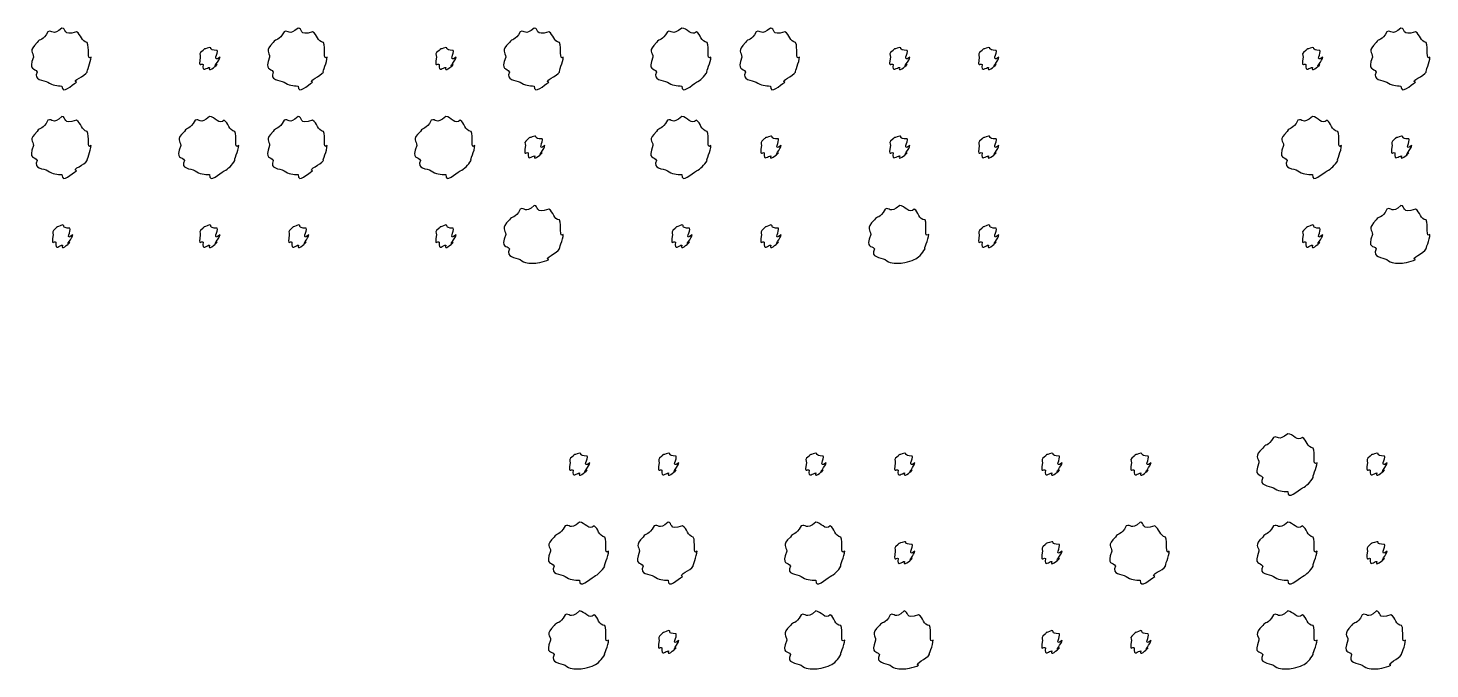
# Model space of a CAD drawing. Header units: millimetres. Extents: x -178 to -32, y 41 to 266.
# Drawn here: x -142 to -125.48, y 131.99 to 139.54 of the extents above; entities that cross this region are included whole.
import ezdxf

# ---------------------------------------------------------------- set-up
doc = ezdxf.new("R2010")
doc.units = ezdxf.units.MM
doc.layers.get('0').update_dxf_attribs({"linetype": 'CONTINUOUS'})

msp = doc.modelspace()

# ---------------------------------------------------------------- linework, layer by layer
at = {"color": 0}
for p, q in [((-141.604, 139.54), (-141.604, 139.54)), ((-138.822, 139.54), (-138.822, 139.54)), ((-136.04, 139.54), (-136.04, 139.54)), ((-134.299, 139.54), (-134.299, 139.54)), ((-133.257, 139.54), (-133.257, 139.54)), ((-125.827, 139.54), (-125.827, 139.54)), ((-139.864, 139.309), (-139.864, 139.309)), ((-137.081, 139.309), (-137.081, 139.309)), ((-131.733, 139.309), (-131.733, 139.309)), ((-130.686, 139.309), (-130.686, 139.309)), ((-126.869, 139.309), (-126.869, 139.309)), ((-141.604, 138.498), (-141.604, 138.498)), ((-139.864, 138.498), (-139.864, 138.498)), ((-138.822, 138.498), (-138.822, 138.498)), ((-137.081, 138.498), (-137.081, 138.498)), ((-134.299, 138.498), (-134.299, 138.498)), ((-126.869, 138.498), (-126.869, 138.498)), ((-136.034, 138.267), (-136.034, 138.267)), ((-133.252, 138.267), (-133.252, 138.267)), ((-131.733, 138.267), (-131.733, 138.267)), ((-130.686, 138.267), (-130.686, 138.267)), ((-125.821, 138.267), (-125.821, 138.267)), ((-136.04, 137.451), (-136.04, 137.451)), ((-131.733, 137.451), (-131.733, 137.451)), ((-125.827, 137.451), (-125.827, 137.451)), ((-141.599, 137.22), (-141.599, 137.22)), ((-139.864, 137.22), (-139.864, 137.22)), ((-138.816, 137.22), (-138.816, 137.22)), ((-137.081, 137.22), (-137.081, 137.22)), ((-134.299, 137.22), (-134.299, 137.22)), ((-133.252, 137.22), (-133.252, 137.22)), ((-130.686, 137.22), (-130.686, 137.22)), ((-126.869, 137.22), (-126.869, 137.22)), ((-127.158, 134.761), (-127.158, 134.761)), ((-135.505, 134.53), (-135.505, 134.53)), ((-134.457, 134.53), (-134.457, 134.53)), ((-132.722, 134.53), (-132.722, 134.53)), ((-131.675, 134.53), (-131.675, 134.53)), ((-129.94, 134.53), (-129.94, 134.53)), ((-128.893, 134.53), (-128.893, 134.53)), ((-126.111, 134.53), (-126.111, 134.53)), ((-135.505, 133.719), (-135.505, 133.719)), ((-134.463, 133.719), (-134.463, 133.719)), ((-132.722, 133.719), (-132.722, 133.719)), ((-128.899, 133.719), (-128.899, 133.719)), ((-127.158, 133.719), (-127.158, 133.719)), ((-131.675, 133.488), (-131.675, 133.488)), ((-129.94, 133.488), (-129.94, 133.488)), ((-126.111, 133.488), (-126.111, 133.488)), ((-135.505, 132.672), (-135.505, 132.672)), ((-132.722, 132.672), (-132.722, 132.672)), ((-131.681, 132.672), (-131.681, 132.672)), ((-127.158, 132.672), (-127.158, 132.672)), ((-126.116, 132.672), (-126.116, 132.672)), ((-134.457, 132.441), (-134.457, 132.441)), ((-129.94, 132.441), (-129.94, 132.441)), ((-128.893, 132.441), (-128.893, 132.441))]:
    msp.add_line(p, q, dxfattribs=at)
for points in [[(-141.769, 139.496), (-141.827, 139.38), (-141.866, 139.424), (-141.896, 139.369)], [(-141.604, 139.54), (-141.717, 139.438), (-141.714, 139.525), (-141.769, 139.496)], [(-141.433, 139.496), (-141.604, 139.438), (-141.545, 139.54), (-141.604, 139.54)], [(-141.306, 139.369), (-141.375, 139.38), (-141.378, 139.466), (-141.433, 139.496)], [(-138.987, 139.496), (-139.045, 139.38), (-139.084, 139.424), (-139.114, 139.369)], [(-138.822, 139.54), (-138.935, 139.438), (-138.932, 139.525), (-138.987, 139.496)], [(-138.651, 139.496), (-138.822, 139.438), (-138.763, 139.54), (-138.822, 139.54)], [(-138.524, 139.369), (-138.593, 139.38), (-138.596, 139.466), (-138.651, 139.496)], [(-136.205, 139.496), (-136.263, 139.38), (-136.301, 139.424), (-136.332, 139.369)], [(-136.04, 139.54), (-136.152, 139.438), (-136.15, 139.525), (-136.205, 139.496)], [(-135.868, 139.496), (-136.04, 139.438), (-135.98, 139.54), (-136.04, 139.54)], [(-135.742, 139.369), (-135.811, 139.38), (-135.813, 139.466), (-135.868, 139.496)], [(-134.47, 139.496), (-134.532, 139.38), (-134.566, 139.424), (-134.597, 139.369)], [(-134.299, 139.54), (-134.422, 139.438), (-134.415, 139.525), (-134.47, 139.496)], [(-134.128, 139.496), (-134.186, 139.438), (-134.24, 139.54), (-134.299, 139.54)], [(-134.001, 139.369), (-134.08, 139.38), (-134.076, 139.466), (-134.128, 139.496)], [(-133.423, 139.496), (-133.481, 139.38), (-133.519, 139.424), (-133.549, 139.369)], [(-133.257, 139.54), (-133.37, 139.438), (-133.368, 139.525), (-133.423, 139.496)], [(-133.086, 139.496), (-133.257, 139.438), (-133.198, 139.54), (-133.257, 139.54)], [(-132.959, 139.369), (-133.029, 139.38), (-133.031, 139.466), (-133.086, 139.496)], [(-125.992, 139.496), (-126.05, 139.38), (-126.089, 139.424), (-126.119, 139.369)], [(-125.827, 139.54), (-125.94, 139.438), (-125.937, 139.525), (-125.992, 139.496)], [(-125.656, 139.496), (-125.827, 139.438), (-125.768, 139.54), (-125.827, 139.54)], [(-125.529, 139.369), (-125.598, 139.38), (-125.601, 139.466), (-125.656, 139.496)], [(-141.896, 139.369), (-142.004, 139.27), (-141.94, 139.256), (-141.94, 139.198)], [(-141.262, 139.198), (-141.317, 139.151), (-141.276, 139.314), (-141.306, 139.369)], [(-139.941, 139.276), (-140.001, 139.24), (-139.974, 139.227), (-139.974, 139.198)], [(-139.864, 139.309), (-139.957, 139.284), (-139.919, 139.297), (-139.941, 139.276)], [(-139.775, 139.276), (-139.891, 139.284), (-139.826, 139.309), (-139.864, 139.309)], [(-139.742, 139.198), (-139.847, 139.123), (-139.753, 139.253), (-139.775, 139.276)], [(-139.114, 139.369), (-139.221, 139.27), (-139.158, 139.256), (-139.158, 139.198)], [(-138.48, 139.198), (-138.535, 139.151), (-138.494, 139.314), (-138.524, 139.369)], [(-137.159, 139.276), (-137.219, 139.24), (-137.191, 139.227), (-137.191, 139.198)], [(-137.081, 139.309), (-137.175, 139.284), (-137.136, 139.297), (-137.159, 139.276)], [(-136.993, 139.276), (-137.109, 139.284), (-137.044, 139.309), (-137.081, 139.309)], [(-136.96, 139.198), (-137.065, 139.123), (-136.971, 139.253), (-136.993, 139.276)], [(-136.332, 139.369), (-136.439, 139.27), (-136.376, 139.256), (-136.376, 139.198)], [(-135.698, 139.198), (-135.753, 139.151), (-135.711, 139.314), (-135.742, 139.369)], [(-134.597, 139.369), (-134.708, 139.27), (-134.641, 139.256), (-134.641, 139.198)], [(-133.957, 139.198), (-134.018, 139.151), (-133.971, 139.314), (-134.001, 139.369)], [(-133.549, 139.369), (-133.657, 139.27), (-133.593, 139.256), (-133.593, 139.198)], [(-132.915, 139.198), (-132.971, 139.151), (-132.929, 139.314), (-132.959, 139.369)], [(-131.81, 139.276), (-131.871, 139.24), (-131.843, 139.227), (-131.843, 139.198)], [(-131.733, 139.309), (-131.827, 139.284), (-131.788, 139.297), (-131.81, 139.276)], [(-131.645, 139.276), (-131.761, 139.284), (-131.696, 139.309), (-131.733, 139.309)], [(-131.612, 139.198), (-131.717, 139.123), (-131.623, 139.253), (-131.645, 139.276)], [(-130.763, 139.276), (-130.82, 139.24), (-130.796, 139.227), (-130.796, 139.198)], [(-130.686, 139.309), (-130.775, 139.284), (-130.741, 139.297), (-130.763, 139.276)], [(-130.598, 139.276), (-130.709, 139.284), (-130.649, 139.309), (-130.686, 139.309)], [(-130.564, 139.198), (-130.665, 139.123), (-130.575, 139.253), (-130.598, 139.276)], [(-126.946, 139.276), (-127.006, 139.24), (-126.979, 139.227), (-126.979, 139.198)], [(-126.869, 139.309), (-126.962, 139.284), (-126.924, 139.297), (-126.946, 139.276)], [(-126.781, 139.276), (-126.896, 139.284), (-126.831, 139.309), (-126.869, 139.309)], [(-126.747, 139.198), (-126.852, 139.123), (-126.758, 139.253), (-126.781, 139.276)], [(-126.119, 139.369), (-126.226, 139.27), (-126.163, 139.256), (-126.163, 139.198)], [(-125.485, 139.198), (-125.54, 139.151), (-125.499, 139.314), (-125.529, 139.369)], [(-141.94, 139.198), (-142.004, 139.03), (-141.925, 139.077), (-141.896, 139.022)], [(-141.306, 139.022), (-141.317, 139.03), (-141.262, 139.135), (-141.262, 139.198)], [(-139.974, 139.198), (-140.001, 139.057), (-139.963, 139.132), (-139.941, 139.11)], [(-139.941, 139.11), (-139.957, 139.012), (-139.893, 139.077), (-139.864, 139.077)], [(-139.864, 139.077), (-139.891, 139.012), (-139.797, 139.088), (-139.775, 139.11)], [(-139.775, 139.11), (-139.847, 139.057), (-139.742, 139.161), (-139.742, 139.198)], [(-139.158, 139.198), (-139.221, 139.03), (-139.143, 139.077), (-139.114, 139.022)], [(-138.524, 139.022), (-138.535, 139.03), (-138.48, 139.135), (-138.48, 139.198)], [(-137.191, 139.198), (-137.219, 139.057), (-137.18, 139.132), (-137.159, 139.11)], [(-137.159, 139.11), (-137.175, 139.012), (-137.11, 139.077), (-137.081, 139.077)], [(-137.081, 139.077), (-137.109, 139.012), (-137.015, 139.088), (-136.993, 139.11)], [(-136.993, 139.11), (-137.065, 139.057), (-136.96, 139.161), (-136.96, 139.198)], [(-136.376, 139.198), (-136.439, 139.03), (-136.361, 139.077), (-136.332, 139.022)], [(-135.742, 139.022), (-135.753, 139.03), (-135.698, 139.135), (-135.698, 139.198)], [(-134.641, 139.198), (-134.708, 139.03), (-134.626, 139.077), (-134.597, 139.022)], [(-134.001, 139.022), (-134.018, 139.03), (-133.957, 139.135), (-133.957, 139.198)], [(-133.593, 139.198), (-133.657, 139.03), (-133.578, 139.077), (-133.549, 139.022)], [(-132.959, 139.022), (-132.971, 139.03), (-132.915, 139.135), (-132.915, 139.198)], [(-131.843, 139.198), (-131.871, 139.057), (-131.832, 139.132), (-131.81, 139.11)], [(-131.81, 139.11), (-131.827, 139.012), (-131.762, 139.077), (-131.733, 139.077)], [(-131.733, 139.077), (-131.761, 139.012), (-131.667, 139.088), (-131.645, 139.11)], [(-131.645, 139.11), (-131.717, 139.057), (-131.612, 139.161), (-131.612, 139.198)], [(-130.796, 139.198), (-130.82, 139.057), (-130.785, 139.132), (-130.763, 139.11)], [(-130.763, 139.11), (-130.775, 139.012), (-130.715, 139.077), (-130.686, 139.077)], [(-130.686, 139.077), (-130.709, 139.012), (-130.62, 139.088), (-130.598, 139.11)], [(-130.598, 139.11), (-130.665, 139.057), (-130.564, 139.161), (-130.564, 139.198)], [(-126.979, 139.198), (-127.006, 139.057), (-126.968, 139.132), (-126.946, 139.11)], [(-126.946, 139.11), (-126.962, 139.012), (-126.898, 139.077), (-126.869, 139.077)], [(-126.869, 139.077), (-126.896, 139.012), (-126.802, 139.088), (-126.781, 139.11)], [(-126.781, 139.11), (-126.852, 139.057), (-126.747, 139.161), (-126.747, 139.198)], [(-126.163, 139.198), (-126.226, 139.03), (-126.148, 139.077), (-126.119, 139.022)], [(-125.529, 139.022), (-125.54, 139.03), (-125.485, 139.135), (-125.485, 139.198)], [(-141.896, 139.022), (-141.946, 138.924), (-141.824, 138.93), (-141.769, 138.901)], [(-141.433, 138.901), (-141.494, 138.924), (-141.335, 138.97), (-141.306, 139.022)], [(-139.114, 139.022), (-139.163, 138.924), (-139.042, 138.93), (-138.987, 138.901)], [(-138.651, 138.901), (-138.712, 138.924), (-138.553, 138.97), (-138.524, 139.022)], [(-136.332, 139.022), (-136.381, 138.924), (-136.26, 138.93), (-136.205, 138.901)], [(-135.868, 138.901), (-135.929, 138.924), (-135.771, 138.97), (-135.742, 139.022)], [(-134.597, 139.022), (-134.649, 138.924), (-134.525, 138.93), (-134.47, 138.901)], [(-134.128, 138.901), (-134.08, 138.924), (-134.034, 138.97), (-134.001, 139.022)], [(-133.549, 139.022), (-133.599, 138.924), (-133.478, 138.93), (-133.423, 138.901)], [(-133.086, 138.901), (-133.147, 138.924), (-132.988, 138.97), (-132.959, 139.022)], [(-126.119, 139.022), (-126.169, 138.924), (-126.047, 138.93), (-125.992, 138.901)], [(-125.656, 138.901), (-125.717, 138.924), (-125.558, 138.97), (-125.529, 139.022)], [(-141.769, 138.901), (-141.717, 138.865), (-141.659, 138.857), (-141.604, 138.857)], [(-141.604, 138.857), (-141.604, 138.748), (-141.488, 138.87), (-141.433, 138.901)], [(-138.987, 138.901), (-138.935, 138.865), (-138.877, 138.857), (-138.822, 138.857)], [(-138.822, 138.857), (-138.822, 138.748), (-138.706, 138.87), (-138.651, 138.901)], [(-136.205, 138.901), (-136.152, 138.865), (-136.095, 138.857), (-136.04, 138.857)], [(-136.04, 138.857), (-136.04, 138.748), (-135.924, 138.87), (-135.868, 138.901)], [(-134.47, 138.901), (-134.422, 138.865), (-134.357, 138.857), (-134.299, 138.857)], [(-134.299, 138.857), (-134.305, 138.748), (-134.183, 138.87), (-134.128, 138.901)], [(-133.423, 138.901), (-133.37, 138.865), (-133.312, 138.857), (-133.257, 138.857)], [(-133.257, 138.857), (-133.257, 138.748), (-133.142, 138.87), (-133.086, 138.901)], [(-125.992, 138.901), (-125.94, 138.865), (-125.882, 138.857), (-125.827, 138.857)], [(-125.827, 138.857), (-125.827, 138.748), (-125.711, 138.87), (-125.656, 138.901)], [(-141.769, 138.454), (-141.827, 138.333), (-141.866, 138.38), (-141.896, 138.322)], [(-141.604, 138.498), (-141.717, 138.391), (-141.714, 138.483), (-141.769, 138.454)], [(-141.433, 138.454), (-141.604, 138.391), (-141.545, 138.498), (-141.604, 138.498)], [(-141.306, 138.322), (-141.375, 138.333), (-141.378, 138.424), (-141.433, 138.454)], [(-140.034, 138.454), (-140.097, 138.333), (-140.131, 138.38), (-140.161, 138.322)], [(-139.864, 138.498), (-139.986, 138.391), (-139.979, 138.483), (-140.034, 138.454)], [(-139.693, 138.454), (-139.75, 138.391), (-139.804, 138.498), (-139.864, 138.498)], [(-139.566, 138.322), (-139.645, 138.333), (-139.64, 138.424), (-139.693, 138.454)], [(-138.987, 138.454), (-139.045, 138.333), (-139.084, 138.38), (-139.114, 138.322)], [(-138.822, 138.498), (-138.935, 138.391), (-138.932, 138.483), (-138.987, 138.454)], [(-138.651, 138.454), (-138.822, 138.391), (-138.763, 138.498), (-138.822, 138.498)], [(-138.524, 138.322), (-138.593, 138.333), (-138.596, 138.424), (-138.651, 138.454)], [(-137.252, 138.454), (-137.314, 138.333), (-137.349, 138.38), (-137.379, 138.322)], [(-137.081, 138.498), (-137.204, 138.391), (-137.197, 138.483), (-137.252, 138.454)], [(-136.911, 138.454), (-136.968, 138.391), (-137.022, 138.498), (-137.081, 138.498)], [(-136.784, 138.322), (-136.862, 138.333), (-136.858, 138.424), (-136.911, 138.454)], [(-134.47, 138.454), (-134.532, 138.333), (-134.566, 138.38), (-134.597, 138.322)], [(-134.299, 138.498), (-134.422, 138.391), (-134.415, 138.483), (-134.47, 138.454)], [(-134.128, 138.454), (-134.186, 138.391), (-134.24, 138.498), (-134.299, 138.498)], [(-134.001, 138.322), (-134.08, 138.333), (-134.076, 138.424), (-134.128, 138.454)], [(-127.04, 138.454), (-127.102, 138.333), (-127.136, 138.38), (-127.166, 138.322)], [(-126.869, 138.498), (-126.991, 138.391), (-126.984, 138.483), (-127.04, 138.454)], [(-126.698, 138.454), (-126.756, 138.391), (-126.809, 138.498), (-126.869, 138.498)], [(-126.571, 138.322), (-126.65, 138.333), (-126.645, 138.424), (-126.698, 138.454)], [(-141.896, 138.322), (-142.004, 138.219), (-141.94, 138.212), (-141.94, 138.157)], [(-141.262, 138.157), (-141.317, 138.102), (-141.276, 138.267), (-141.306, 138.322)], [(-140.161, 138.322), (-140.273, 138.219), (-140.205, 138.212), (-140.205, 138.157)], [(-139.522, 138.157), (-139.583, 138.102), (-139.536, 138.267), (-139.566, 138.322)], [(-139.114, 138.322), (-139.221, 138.219), (-139.158, 138.212), (-139.158, 138.157)], [(-138.48, 138.157), (-138.535, 138.102), (-138.494, 138.267), (-138.524, 138.322)], [(-137.379, 138.322), (-137.491, 138.219), (-137.423, 138.212), (-137.423, 138.157)], [(-136.739, 138.157), (-136.8, 138.102), (-136.753, 138.267), (-136.784, 138.322)], [(-136.034, 138.267), (-136.124, 138.237), (-136.089, 138.256), (-136.111, 138.234)], [(-135.946, 138.234), (-136.058, 138.237), (-135.997, 138.267), (-136.034, 138.267)], [(-134.597, 138.322), (-134.708, 138.219), (-134.641, 138.212), (-134.641, 138.157)], [(-133.957, 138.157), (-134.018, 138.102), (-133.971, 138.267), (-134.001, 138.322)], [(-133.252, 138.267), (-133.341, 138.237), (-133.307, 138.256), (-133.329, 138.234)], [(-133.163, 138.234), (-133.275, 138.237), (-133.215, 138.267), (-133.252, 138.267)], [(-131.733, 138.267), (-131.827, 138.237), (-131.788, 138.256), (-131.81, 138.234)], [(-131.645, 138.234), (-131.761, 138.237), (-131.696, 138.267), (-131.733, 138.267)], [(-130.686, 138.267), (-130.775, 138.237), (-130.741, 138.256), (-130.763, 138.234)], [(-130.598, 138.234), (-130.709, 138.237), (-130.649, 138.267), (-130.686, 138.267)], [(-127.166, 138.322), (-127.278, 138.219), (-127.21, 138.212), (-127.21, 138.157)], [(-126.527, 138.157), (-126.588, 138.102), (-126.541, 138.267), (-126.571, 138.322)], [(-125.821, 138.267), (-125.911, 138.237), (-125.876, 138.256), (-125.899, 138.234)], [(-125.733, 138.234), (-125.845, 138.237), (-125.784, 138.267), (-125.821, 138.267)], [(-141.94, 138.157), (-142.004, 137.983), (-141.925, 138.035), (-141.896, 137.98)], [(-141.306, 137.98), (-141.317, 137.983), (-141.262, 138.093), (-141.262, 138.157)], [(-140.205, 138.157), (-140.273, 137.983), (-140.19, 138.035), (-140.161, 137.98)], [(-139.566, 137.98), (-139.583, 137.983), (-139.522, 138.093), (-139.522, 138.157)], [(-139.158, 138.157), (-139.221, 137.983), (-139.143, 138.035), (-139.114, 137.98)], [(-138.524, 137.98), (-138.535, 137.983), (-138.48, 138.093), (-138.48, 138.157)], [(-137.423, 138.157), (-137.491, 137.983), (-137.408, 138.035), (-137.379, 137.98)], [(-136.784, 137.98), (-136.8, 137.983), (-136.739, 138.093), (-136.739, 138.157)], [(-136.111, 138.234), (-136.168, 138.193), (-136.144, 138.186), (-136.144, 138.157)], [(-136.144, 138.157), (-136.168, 138.009), (-136.133, 138.091), (-136.111, 138.068)], [(-135.913, 138.157), (-136.013, 138.075), (-135.924, 138.212), (-135.946, 138.234)], [(-135.946, 138.068), (-136.013, 138.009), (-135.913, 138.12), (-135.913, 138.157)], [(-134.641, 138.157), (-134.708, 137.983), (-134.626, 138.035), (-134.597, 137.98)], [(-134.001, 137.98), (-134.018, 137.983), (-133.957, 138.093), (-133.957, 138.157)], [(-133.329, 138.234), (-133.385, 138.193), (-133.362, 138.186), (-133.362, 138.157)], [(-133.362, 138.157), (-133.385, 138.009), (-133.351, 138.091), (-133.329, 138.068)], [(-133.131, 138.157), (-133.231, 138.075), (-133.142, 138.212), (-133.163, 138.234)], [(-133.163, 138.068), (-133.231, 138.009), (-133.131, 138.12), (-133.131, 138.157)], [(-131.81, 138.234), (-131.871, 138.193), (-131.843, 138.186), (-131.843, 138.157)], [(-131.843, 138.157), (-131.871, 138.009), (-131.832, 138.091), (-131.81, 138.068)], [(-131.612, 138.157), (-131.717, 138.075), (-131.623, 138.212), (-131.645, 138.234)], [(-131.645, 138.068), (-131.717, 138.009), (-131.612, 138.12), (-131.612, 138.157)], [(-130.763, 138.234), (-130.82, 138.193), (-130.796, 138.186), (-130.796, 138.157)], [(-130.796, 138.157), (-130.82, 138.009), (-130.785, 138.091), (-130.763, 138.068)], [(-130.564, 138.157), (-130.665, 138.075), (-130.575, 138.212), (-130.598, 138.234)], [(-130.598, 138.068), (-130.665, 138.009), (-130.564, 138.12), (-130.564, 138.157)], [(-127.21, 138.157), (-127.278, 137.983), (-127.195, 138.035), (-127.166, 137.98)], [(-126.571, 137.98), (-126.588, 137.983), (-126.527, 138.093), (-126.527, 138.157)], [(-125.899, 138.234), (-125.955, 138.193), (-125.931, 138.186), (-125.931, 138.157)], [(-125.931, 138.157), (-125.955, 138.009), (-125.921, 138.091), (-125.899, 138.068)], [(-125.7, 138.157), (-125.801, 138.075), (-125.711, 138.212), (-125.733, 138.234)], [(-125.733, 138.068), (-125.801, 138.009), (-125.7, 138.12), (-125.7, 138.157)], [(-141.896, 137.98), (-141.946, 137.877), (-141.824, 137.888), (-141.769, 137.859)], [(-141.433, 137.859), (-141.494, 137.877), (-141.335, 137.928), (-141.306, 137.98)], [(-140.161, 137.98), (-140.214, 137.877), (-140.089, 137.888), (-140.034, 137.859)], [(-139.693, 137.859), (-139.645, 137.877), (-139.599, 137.928), (-139.566, 137.98)], [(-139.114, 137.98), (-139.163, 137.877), (-139.042, 137.888), (-138.987, 137.859)], [(-138.651, 137.859), (-138.712, 137.877), (-138.553, 137.928), (-138.524, 137.98)], [(-137.379, 137.98), (-137.431, 137.877), (-137.307, 137.888), (-137.252, 137.859)], [(-136.911, 137.859), (-136.862, 137.877), (-136.817, 137.928), (-136.784, 137.98)], [(-136.111, 138.068), (-136.124, 137.965), (-136.063, 138.035), (-136.034, 138.035)], [(-136.034, 138.035), (-136.058, 137.965), (-135.968, 138.047), (-135.946, 138.068)], [(-134.597, 137.98), (-134.649, 137.877), (-134.525, 137.888), (-134.47, 137.859)], [(-134.128, 137.859), (-134.08, 137.877), (-134.034, 137.928), (-134.001, 137.98)], [(-133.329, 138.068), (-133.341, 137.965), (-133.281, 138.035), (-133.252, 138.035)], [(-133.252, 138.035), (-133.275, 137.965), (-133.186, 138.047), (-133.163, 138.068)], [(-131.81, 138.068), (-131.827, 137.965), (-131.762, 138.035), (-131.733, 138.035)], [(-131.733, 138.035), (-131.761, 137.965), (-131.667, 138.047), (-131.645, 138.068)], [(-130.763, 138.068), (-130.775, 137.965), (-130.715, 138.035), (-130.686, 138.035)], [(-130.686, 138.035), (-130.709, 137.965), (-130.62, 138.047), (-130.598, 138.068)], [(-127.166, 137.98), (-127.219, 137.877), (-127.095, 137.888), (-127.04, 137.859)], [(-126.698, 137.859), (-126.65, 137.877), (-126.604, 137.928), (-126.571, 137.98)], [(-125.899, 138.068), (-125.911, 137.965), (-125.85, 138.035), (-125.821, 138.035)], [(-125.821, 138.035), (-125.845, 137.965), (-125.755, 138.047), (-125.733, 138.068)], [(-141.769, 137.859), (-141.717, 137.818), (-141.659, 137.815), (-141.604, 137.815)], [(-141.604, 137.815), (-141.604, 137.7), (-141.488, 137.829), (-141.433, 137.859)], [(-140.034, 137.859), (-139.986, 137.818), (-139.922, 137.815), (-139.864, 137.815)], [(-139.864, 137.815), (-139.869, 137.7), (-139.748, 137.829), (-139.693, 137.859)], [(-138.987, 137.859), (-138.935, 137.818), (-138.877, 137.815), (-138.822, 137.815)], [(-138.822, 137.815), (-138.822, 137.7), (-138.706, 137.829), (-138.651, 137.859)], [(-137.252, 137.859), (-137.204, 137.818), (-137.139, 137.815), (-137.081, 137.815)], [(-137.081, 137.815), (-137.087, 137.7), (-136.966, 137.829), (-136.911, 137.859)], [(-134.47, 137.859), (-134.422, 137.818), (-134.357, 137.815), (-134.299, 137.815)], [(-134.299, 137.815), (-134.305, 137.7), (-134.183, 137.829), (-134.128, 137.859)], [(-127.04, 137.859), (-126.991, 137.818), (-126.927, 137.815), (-126.869, 137.815)], [(-126.869, 137.815), (-126.874, 137.7), (-126.753, 137.829), (-126.698, 137.859)], [(-136.04, 137.451), (-136.152, 137.341), (-136.15, 137.436), (-136.205, 137.407)], [(-135.868, 137.407), (-136.04, 137.341), (-135.98, 137.451), (-136.04, 137.451)], [(-131.733, 137.451), (-131.856, 137.341), (-131.849, 137.436), (-131.904, 137.407)], [(-131.562, 137.407), (-131.62, 137.341), (-131.674, 137.451), (-131.733, 137.451)], [(-125.827, 137.451), (-125.94, 137.341), (-125.937, 137.436), (-125.992, 137.407)], [(-125.656, 137.407), (-125.827, 137.341), (-125.768, 137.451), (-125.827, 137.451)], [(-136.332, 137.28), (-136.439, 137.171), (-136.376, 137.167), (-136.376, 137.109)], [(-136.205, 137.407), (-136.263, 137.282), (-136.301, 137.335), (-136.332, 137.28)], [(-135.742, 137.28), (-135.811, 137.282), (-135.813, 137.377), (-135.868, 137.407)], [(-135.698, 137.109), (-135.753, 137.054), (-135.711, 137.225), (-135.742, 137.28)], [(-132.031, 137.28), (-132.142, 137.171), (-132.075, 137.167), (-132.075, 137.109)], [(-131.904, 137.407), (-131.966, 137.282), (-132.001, 137.335), (-132.031, 137.28)], [(-131.435, 137.28), (-131.514, 137.282), (-131.51, 137.377), (-131.562, 137.407)], [(-131.391, 137.109), (-131.452, 137.054), (-131.405, 137.225), (-131.435, 137.28)], [(-126.119, 137.28), (-126.226, 137.171), (-126.163, 137.167), (-126.163, 137.109)], [(-125.992, 137.407), (-126.05, 137.282), (-126.089, 137.335), (-126.119, 137.28)], [(-125.529, 137.28), (-125.598, 137.282), (-125.601, 137.377), (-125.656, 137.407)], [(-125.485, 137.109), (-125.54, 137.054), (-125.499, 137.225), (-125.529, 137.28)], [(-141.676, 137.181), (-141.732, 137.138), (-141.709, 137.133), (-141.709, 137.104)], [(-141.599, 137.22), (-141.688, 137.186), (-141.654, 137.206), (-141.676, 137.181)], [(-141.51, 137.181), (-141.622, 137.186), (-141.561, 137.22), (-141.599, 137.22)], [(-141.477, 137.104), (-141.578, 137.021), (-141.488, 137.159), (-141.51, 137.181)], [(-139.941, 137.181), (-140.001, 137.138), (-139.974, 137.133), (-139.974, 137.104)], [(-139.864, 137.22), (-139.957, 137.186), (-139.919, 137.206), (-139.941, 137.181)], [(-139.775, 137.181), (-139.891, 137.186), (-139.826, 137.22), (-139.864, 137.22)], [(-139.742, 137.104), (-139.847, 137.021), (-139.753, 137.159), (-139.775, 137.181)], [(-138.894, 137.181), (-138.95, 137.138), (-138.926, 137.133), (-138.926, 137.104)], [(-138.816, 137.22), (-138.906, 137.186), (-138.871, 137.206), (-138.894, 137.181)], [(-138.728, 137.181), (-138.84, 137.186), (-138.779, 137.22), (-138.816, 137.22)], [(-138.695, 137.104), (-138.795, 137.021), (-138.706, 137.159), (-138.728, 137.181)], [(-137.159, 137.181), (-137.219, 137.138), (-137.191, 137.133), (-137.191, 137.104)], [(-137.081, 137.22), (-137.175, 137.186), (-137.136, 137.206), (-137.159, 137.181)], [(-136.993, 137.181), (-137.109, 137.186), (-137.044, 137.22), (-137.081, 137.22)], [(-136.96, 137.104), (-137.065, 137.021), (-136.971, 137.159), (-136.993, 137.181)], [(-136.376, 137.109), (-136.439, 136.933), (-136.361, 136.989), (-136.332, 136.938)], [(-135.742, 136.938), (-135.753, 136.933), (-135.698, 137.046), (-135.698, 137.109)], [(-134.376, 137.181), (-134.437, 137.138), (-134.409, 137.133), (-134.409, 137.104)], [(-134.299, 137.22), (-134.393, 137.186), (-134.354, 137.206), (-134.376, 137.181)], [(-134.211, 137.181), (-134.326, 137.186), (-134.262, 137.22), (-134.299, 137.22)], [(-134.178, 137.104), (-134.282, 137.021), (-134.189, 137.159), (-134.211, 137.181)], [(-133.329, 137.181), (-133.385, 137.138), (-133.362, 137.133), (-133.362, 137.104)], [(-133.252, 137.22), (-133.341, 137.186), (-133.307, 137.206), (-133.329, 137.181)], [(-133.163, 137.181), (-133.275, 137.186), (-133.215, 137.22), (-133.252, 137.22)], [(-133.131, 137.104), (-133.231, 137.021), (-133.142, 137.159), (-133.163, 137.181)], [(-132.075, 137.109), (-132.142, 136.933), (-132.06, 136.989), (-132.031, 136.938)], [(-131.435, 136.938), (-131.452, 136.933), (-131.391, 137.046), (-131.391, 137.109)], [(-130.763, 137.181), (-130.82, 137.138), (-130.796, 137.133), (-130.796, 137.104)], [(-130.686, 137.22), (-130.775, 137.186), (-130.741, 137.206), (-130.763, 137.181)], [(-130.598, 137.181), (-130.709, 137.186), (-130.649, 137.22), (-130.686, 137.22)], [(-130.564, 137.104), (-130.665, 137.021), (-130.575, 137.159), (-130.598, 137.181)], [(-126.946, 137.181), (-127.006, 137.138), (-126.979, 137.133), (-126.979, 137.104)], [(-126.869, 137.22), (-126.962, 137.186), (-126.924, 137.206), (-126.946, 137.181)], [(-126.781, 137.181), (-126.896, 137.186), (-126.831, 137.22), (-126.869, 137.22)], [(-126.747, 137.104), (-126.852, 137.021), (-126.758, 137.159), (-126.781, 137.181)], [(-126.163, 137.109), (-126.226, 136.933), (-126.148, 136.989), (-126.119, 136.938)], [(-125.529, 136.938), (-125.54, 136.933), (-125.485, 137.046), (-125.485, 137.109)], [(-141.709, 137.104), (-141.732, 136.958), (-141.698, 137.04), (-141.676, 137.016)], [(-141.676, 137.016), (-141.688, 136.911), (-141.628, 136.983), (-141.599, 136.983)], [(-141.599, 136.983), (-141.622, 136.911), (-141.532, 136.993), (-141.51, 137.016)], [(-141.51, 137.016), (-141.578, 136.958), (-141.477, 137.071), (-141.477, 137.104)], [(-139.974, 137.104), (-140.001, 136.958), (-139.963, 137.04), (-139.941, 137.016)], [(-139.941, 137.016), (-139.957, 136.911), (-139.893, 136.983), (-139.864, 136.983)], [(-139.864, 136.983), (-139.891, 136.911), (-139.797, 136.993), (-139.775, 137.016)], [(-139.775, 137.016), (-139.847, 136.958), (-139.742, 137.071), (-139.742, 137.104)], [(-138.926, 137.104), (-138.95, 136.958), (-138.915, 137.04), (-138.894, 137.016)], [(-138.894, 137.016), (-138.906, 136.911), (-138.845, 136.983), (-138.816, 136.983)], [(-138.816, 136.983), (-138.84, 136.911), (-138.75, 136.993), (-138.728, 137.016)], [(-138.728, 137.016), (-138.795, 136.958), (-138.695, 137.071), (-138.695, 137.104)], [(-137.191, 137.104), (-137.219, 136.958), (-137.18, 137.04), (-137.159, 137.016)], [(-137.159, 137.016), (-137.175, 136.911), (-137.11, 136.983), (-137.081, 136.983)], [(-137.081, 136.983), (-137.109, 136.911), (-137.015, 136.993), (-136.993, 137.016)], [(-136.993, 137.016), (-137.065, 136.958), (-136.96, 137.071), (-136.96, 137.104)], [(-134.409, 137.104), (-134.437, 136.958), (-134.398, 137.04), (-134.376, 137.016)], [(-134.376, 137.016), (-134.393, 136.911), (-134.328, 136.983), (-134.299, 136.983)], [(-134.299, 136.983), (-134.326, 136.911), (-134.233, 136.993), (-134.211, 137.016)], [(-134.211, 137.016), (-134.282, 136.958), (-134.178, 137.071), (-134.178, 137.104)], [(-133.362, 137.104), (-133.385, 136.958), (-133.351, 137.04), (-133.329, 137.016)], [(-133.329, 137.016), (-133.341, 136.911), (-133.281, 136.983), (-133.252, 136.983)], [(-133.252, 136.983), (-133.275, 136.911), (-133.186, 136.993), (-133.163, 137.016)], [(-133.163, 137.016), (-133.231, 136.958), (-133.131, 137.071), (-133.131, 137.104)], [(-130.796, 137.104), (-130.82, 136.958), (-130.785, 137.04), (-130.763, 137.016)], [(-130.763, 137.016), (-130.775, 136.911), (-130.715, 136.983), (-130.686, 136.983)], [(-130.686, 136.983), (-130.709, 136.911), (-130.62, 136.993), (-130.598, 137.016)], [(-130.598, 137.016), (-130.665, 136.958), (-130.564, 137.071), (-130.564, 137.104)], [(-126.979, 137.104), (-127.006, 136.958), (-126.968, 137.04), (-126.946, 137.016)], [(-126.946, 137.016), (-126.962, 136.911), (-126.898, 136.983), (-126.869, 136.983)], [(-126.869, 136.983), (-126.896, 136.911), (-126.802, 136.993), (-126.781, 137.016)], [(-126.781, 137.016), (-126.852, 136.958), (-126.747, 137.071), (-126.747, 137.104)], [(-136.332, 136.938), (-136.381, 136.829), (-136.26, 136.845), (-136.205, 136.812)], [(-136.205, 136.812), (-136.152, 136.768), (-136.095, 136.768), (-136.04, 136.768)], [(-136.04, 136.768), (-136.04, 136.768), (-135.924, 136.781), (-135.868, 136.812)], [(-135.868, 136.812), (-135.929, 136.829), (-135.771, 136.886), (-135.742, 136.938)], [(-132.031, 136.938), (-132.083, 136.829), (-131.959, 136.845), (-131.904, 136.812)], [(-131.904, 136.812), (-131.856, 136.768), (-131.791, 136.768), (-131.733, 136.768)], [(-131.733, 136.768), (-131.739, 136.768), (-131.618, 136.781), (-131.562, 136.812)], [(-131.562, 136.812), (-131.514, 136.829), (-131.469, 136.886), (-131.435, 136.938)], [(-126.119, 136.938), (-126.169, 136.829), (-126.047, 136.845), (-125.992, 136.812)], [(-125.992, 136.812), (-125.94, 136.768), (-125.882, 136.768), (-125.827, 136.768)], [(-125.827, 136.768), (-125.827, 136.768), (-125.711, 136.781), (-125.656, 136.812)], [(-125.656, 136.812), (-125.717, 136.829), (-125.558, 136.886), (-125.529, 136.938)], [(-127.329, 134.717), (-127.391, 134.601), (-127.425, 134.645), (-127.456, 134.59)], [(-127.158, 134.761), (-127.281, 134.659), (-127.274, 134.746), (-127.329, 134.717)], [(-126.987, 134.717), (-127.045, 134.659), (-127.099, 134.761), (-127.158, 134.761)], [(-126.86, 134.59), (-126.939, 134.601), (-126.935, 134.687), (-126.987, 134.717)], [(-135.582, 134.497), (-135.643, 134.461), (-135.615, 134.448), (-135.615, 134.419)], [(-135.505, 134.53), (-135.599, 134.505), (-135.56, 134.519), (-135.582, 134.497)], [(-135.417, 134.497), (-135.532, 134.505), (-135.468, 134.53), (-135.505, 134.53)], [(-135.383, 134.419), (-135.488, 134.343), (-135.395, 134.475), (-135.417, 134.497)], [(-134.535, 134.497), (-134.591, 134.461), (-134.568, 134.448), (-134.568, 134.419)], [(-134.457, 134.53), (-134.547, 134.505), (-134.513, 134.519), (-134.535, 134.497)], [(-134.369, 134.497), (-134.481, 134.505), (-134.42, 134.53), (-134.457, 134.53)], [(-134.336, 134.419), (-134.437, 134.343), (-134.347, 134.475), (-134.369, 134.497)], [(-132.8, 134.497), (-132.86, 134.461), (-132.833, 134.448), (-132.833, 134.419)], [(-132.722, 134.53), (-132.816, 134.505), (-132.778, 134.519), (-132.8, 134.497)], [(-132.634, 134.497), (-132.75, 134.505), (-132.685, 134.53), (-132.722, 134.53)], [(-132.601, 134.419), (-132.706, 134.343), (-132.612, 134.475), (-132.634, 134.497)], [(-131.752, 134.497), (-131.809, 134.461), (-131.785, 134.448), (-131.785, 134.419)], [(-131.675, 134.53), (-131.765, 134.505), (-131.73, 134.519), (-131.752, 134.497)], [(-131.587, 134.497), (-131.699, 134.505), (-131.638, 134.53), (-131.675, 134.53)], [(-131.554, 134.419), (-131.655, 134.343), (-131.565, 134.475), (-131.587, 134.497)], [(-130.017, 134.497), (-130.078, 134.461), (-130.05, 134.448), (-130.05, 134.419)], [(-129.94, 134.53), (-130.034, 134.505), (-129.995, 134.519), (-130.017, 134.497)], [(-129.852, 134.497), (-129.968, 134.505), (-129.903, 134.53), (-129.94, 134.53)], [(-129.819, 134.419), (-129.924, 134.343), (-129.83, 134.475), (-129.852, 134.497)], [(-128.97, 134.497), (-129.027, 134.461), (-129.003, 134.448), (-129.003, 134.419)], [(-128.893, 134.53), (-128.983, 134.505), (-128.948, 134.519), (-128.97, 134.497)], [(-128.805, 134.497), (-128.916, 134.505), (-128.856, 134.53), (-128.893, 134.53)], [(-128.772, 134.419), (-128.872, 134.343), (-128.783, 134.475), (-128.805, 134.497)], [(-127.456, 134.59), (-127.567, 134.491), (-127.5, 134.477), (-127.5, 134.419)], [(-126.816, 134.419), (-126.877, 134.372), (-126.83, 134.535), (-126.86, 134.59)], [(-126.188, 134.497), (-126.244, 134.461), (-126.221, 134.448), (-126.221, 134.419)], [(-126.111, 134.53), (-126.2, 134.505), (-126.166, 134.519), (-126.188, 134.497)], [(-126.022, 134.497), (-126.134, 134.505), (-126.074, 134.53), (-126.111, 134.53)], [(-125.989, 134.419), (-126.09, 134.343), (-126.001, 134.475), (-126.022, 134.497)], [(-135.615, 134.419), (-135.643, 134.277), (-135.604, 134.353), (-135.582, 134.331)], [(-135.582, 134.331), (-135.599, 134.233), (-135.534, 134.298), (-135.505, 134.298)], [(-135.505, 134.298), (-135.532, 134.233), (-135.439, 134.309), (-135.417, 134.331)], [(-135.417, 134.331), (-135.488, 134.277), (-135.383, 134.382), (-135.383, 134.419)], [(-134.568, 134.419), (-134.591, 134.277), (-134.557, 134.353), (-134.535, 134.331)], [(-134.535, 134.331), (-134.547, 134.233), (-134.486, 134.298), (-134.457, 134.298)], [(-134.457, 134.298), (-134.481, 134.233), (-134.391, 134.309), (-134.369, 134.331)], [(-134.369, 134.331), (-134.437, 134.277), (-134.336, 134.382), (-134.336, 134.419)], [(-132.833, 134.419), (-132.86, 134.277), (-132.822, 134.353), (-132.8, 134.331)], [(-132.8, 134.331), (-132.816, 134.233), (-132.751, 134.298), (-132.722, 134.298)], [(-132.722, 134.298), (-132.75, 134.233), (-132.656, 134.309), (-132.634, 134.331)], [(-132.634, 134.331), (-132.706, 134.277), (-132.601, 134.382), (-132.601, 134.419)], [(-131.785, 134.419), (-131.809, 134.277), (-131.774, 134.353), (-131.752, 134.331)], [(-131.752, 134.331), (-131.765, 134.233), (-131.704, 134.298), (-131.675, 134.298)], [(-131.675, 134.298), (-131.699, 134.233), (-131.609, 134.309), (-131.587, 134.331)], [(-131.587, 134.331), (-131.655, 134.277), (-131.554, 134.382), (-131.554, 134.419)], [(-130.05, 134.419), (-130.078, 134.277), (-130.04, 134.353), (-130.017, 134.331)], [(-130.017, 134.331), (-130.034, 134.233), (-129.969, 134.298), (-129.94, 134.298)], [(-129.94, 134.298), (-129.968, 134.233), (-129.874, 134.309), (-129.852, 134.331)], [(-129.852, 134.331), (-129.924, 134.277), (-129.819, 134.382), (-129.819, 134.419)], [(-129.003, 134.419), (-129.027, 134.277), (-128.992, 134.353), (-128.97, 134.331)], [(-128.97, 134.331), (-128.983, 134.233), (-128.922, 134.298), (-128.893, 134.298)], [(-128.893, 134.298), (-128.916, 134.233), (-128.827, 134.309), (-128.805, 134.331)], [(-128.805, 134.331), (-128.872, 134.277), (-128.772, 134.382), (-128.772, 134.419)], [(-127.5, 134.419), (-127.567, 134.251), (-127.485, 134.298), (-127.456, 134.243)], [(-126.86, 134.243), (-126.877, 134.251), (-126.816, 134.356), (-126.816, 134.419)], [(-126.221, 134.419), (-126.244, 134.277), (-126.21, 134.353), (-126.188, 134.331)], [(-126.188, 134.331), (-126.2, 134.233), (-126.14, 134.298), (-126.111, 134.298)], [(-126.111, 134.298), (-126.134, 134.233), (-126.045, 134.309), (-126.022, 134.331)], [(-126.022, 134.331), (-126.09, 134.277), (-125.989, 134.382), (-125.989, 134.419)], [(-127.456, 134.243), (-127.508, 134.145), (-127.384, 134.151), (-127.329, 134.122)], [(-126.987, 134.122), (-126.939, 134.145), (-126.893, 134.191), (-126.86, 134.243)], [(-127.329, 134.122), (-127.281, 134.086), (-127.216, 134.078), (-127.158, 134.078)], [(-127.158, 134.078), (-127.164, 133.969), (-127.042, 134.092), (-126.987, 134.122)], [(-135.676, 133.675), (-135.738, 133.554), (-135.772, 133.601), (-135.803, 133.543)], [(-135.505, 133.719), (-135.628, 133.612), (-135.62, 133.704), (-135.676, 133.675)], [(-135.334, 133.675), (-135.392, 133.612), (-135.446, 133.719), (-135.505, 133.719)], [(-135.207, 133.543), (-135.286, 133.554), (-135.281, 133.645), (-135.334, 133.675)], [(-134.628, 133.675), (-134.686, 133.554), (-134.725, 133.601), (-134.755, 133.543)], [(-134.463, 133.719), (-134.576, 133.612), (-134.573, 133.704), (-134.628, 133.675)], [(-134.292, 133.675), (-134.463, 133.612), (-134.404, 133.719), (-134.463, 133.719)], [(-134.165, 133.543), (-134.234, 133.554), (-134.237, 133.645), (-134.292, 133.675)], [(-132.894, 133.675), (-132.956, 133.554), (-132.99, 133.601), (-133.02, 133.543)], [(-132.722, 133.719), (-132.845, 133.612), (-132.838, 133.704), (-132.894, 133.675)], [(-132.552, 133.675), (-132.61, 133.612), (-132.663, 133.719), (-132.722, 133.719)], [(-132.425, 133.543), (-132.503, 133.554), (-132.499, 133.645), (-132.552, 133.675)], [(-129.064, 133.675), (-129.122, 133.554), (-129.16, 133.601), (-129.191, 133.543)], [(-128.899, 133.719), (-129.012, 133.612), (-129.009, 133.704), (-129.064, 133.675)], [(-128.728, 133.675), (-128.899, 133.612), (-128.839, 133.719), (-128.899, 133.719)], [(-128.601, 133.543), (-128.67, 133.554), (-128.673, 133.645), (-128.728, 133.675)], [(-127.329, 133.675), (-127.391, 133.554), (-127.425, 133.601), (-127.456, 133.543)], [(-127.158, 133.719), (-127.281, 133.612), (-127.274, 133.704), (-127.329, 133.675)], [(-126.987, 133.675), (-127.045, 133.612), (-127.099, 133.719), (-127.158, 133.719)], [(-126.86, 133.543), (-126.939, 133.554), (-126.935, 133.645), (-126.987, 133.675)], [(-135.803, 133.543), (-135.914, 133.44), (-135.847, 133.433), (-135.847, 133.378)], [(-135.163, 133.378), (-135.224, 133.322), (-135.177, 133.488), (-135.207, 133.543)], [(-134.755, 133.543), (-134.863, 133.44), (-134.799, 133.433), (-134.799, 133.378)], [(-134.121, 133.378), (-134.177, 133.322), (-134.135, 133.488), (-134.165, 133.543)], [(-133.02, 133.543), (-133.132, 133.44), (-133.064, 133.433), (-133.064, 133.378)], [(-132.381, 133.378), (-132.442, 133.322), (-132.395, 133.488), (-132.425, 133.543)], [(-131.675, 133.488), (-131.765, 133.458), (-131.73, 133.477), (-131.752, 133.455)], [(-131.587, 133.455), (-131.699, 133.458), (-131.638, 133.488), (-131.675, 133.488)], [(-129.94, 133.488), (-130.034, 133.458), (-129.995, 133.477), (-130.017, 133.455)], [(-129.852, 133.455), (-129.968, 133.458), (-129.903, 133.488), (-129.94, 133.488)], [(-129.191, 133.543), (-129.298, 133.44), (-129.235, 133.433), (-129.235, 133.378)], [(-128.557, 133.378), (-128.612, 133.322), (-128.571, 133.488), (-128.601, 133.543)], [(-127.456, 133.543), (-127.567, 133.44), (-127.5, 133.433), (-127.5, 133.378)], [(-126.816, 133.378), (-126.877, 133.322), (-126.83, 133.488), (-126.86, 133.543)], [(-126.111, 133.488), (-126.2, 133.458), (-126.166, 133.477), (-126.188, 133.455)], [(-126.022, 133.455), (-126.134, 133.458), (-126.074, 133.488), (-126.111, 133.488)], [(-135.847, 133.378), (-135.914, 133.204), (-135.831, 133.256), (-135.803, 133.201)], [(-135.207, 133.201), (-135.224, 133.204), (-135.163, 133.314), (-135.163, 133.378)], [(-134.799, 133.378), (-134.863, 133.204), (-134.784, 133.256), (-134.755, 133.201)], [(-134.165, 133.201), (-134.177, 133.204), (-134.121, 133.314), (-134.121, 133.378)], [(-133.064, 133.378), (-133.132, 133.204), (-133.049, 133.256), (-133.02, 133.201)], [(-132.425, 133.201), (-132.442, 133.204), (-132.381, 133.314), (-132.381, 133.378)], [(-131.752, 133.455), (-131.809, 133.413), (-131.785, 133.406), (-131.785, 133.378)], [(-131.785, 133.378), (-131.809, 133.23), (-131.774, 133.312), (-131.752, 133.289)], [(-131.554, 133.378), (-131.655, 133.296), (-131.565, 133.433), (-131.587, 133.455)], [(-131.587, 133.289), (-131.655, 133.23), (-131.554, 133.34), (-131.554, 133.378)], [(-130.017, 133.455), (-130.078, 133.413), (-130.05, 133.406), (-130.05, 133.378)], [(-130.05, 133.378), (-130.078, 133.23), (-130.04, 133.312), (-130.017, 133.289)], [(-129.819, 133.378), (-129.924, 133.296), (-129.83, 133.433), (-129.852, 133.455)], [(-129.852, 133.289), (-129.924, 133.23), (-129.819, 133.34), (-129.819, 133.378)], [(-129.235, 133.378), (-129.298, 133.204), (-129.22, 133.256), (-129.191, 133.201)], [(-128.601, 133.201), (-128.612, 133.204), (-128.557, 133.314), (-128.557, 133.378)], [(-127.5, 133.378), (-127.567, 133.204), (-127.485, 133.256), (-127.456, 133.201)], [(-126.86, 133.201), (-126.877, 133.204), (-126.816, 133.314), (-126.816, 133.378)], [(-126.188, 133.455), (-126.244, 133.413), (-126.221, 133.406), (-126.221, 133.378)], [(-126.221, 133.378), (-126.244, 133.23), (-126.21, 133.312), (-126.188, 133.289)], [(-125.989, 133.378), (-126.09, 133.296), (-126.001, 133.433), (-126.022, 133.455)], [(-126.022, 133.289), (-126.09, 133.23), (-125.989, 133.34), (-125.989, 133.378)], [(-135.803, 133.201), (-135.855, 133.098), (-135.731, 133.109), (-135.676, 133.08)], [(-135.334, 133.08), (-135.286, 133.098), (-135.24, 133.149), (-135.207, 133.201)], [(-134.755, 133.201), (-134.805, 133.098), (-134.684, 133.109), (-134.628, 133.08)], [(-134.292, 133.08), (-134.353, 133.098), (-134.194, 133.149), (-134.165, 133.201)], [(-133.02, 133.201), (-133.073, 133.098), (-132.949, 133.109), (-132.894, 133.08)], [(-132.552, 133.08), (-132.503, 133.098), (-132.458, 133.149), (-132.425, 133.201)], [(-131.752, 133.289), (-131.765, 133.186), (-131.704, 133.256), (-131.675, 133.256)], [(-131.675, 133.256), (-131.699, 133.186), (-131.609, 133.267), (-131.587, 133.289)], [(-130.017, 133.289), (-130.034, 133.186), (-129.969, 133.256), (-129.94, 133.256)], [(-129.94, 133.256), (-129.968, 133.186), (-129.874, 133.267), (-129.852, 133.289)], [(-129.191, 133.201), (-129.24, 133.098), (-129.119, 133.109), (-129.064, 133.08)], [(-128.728, 133.08), (-128.788, 133.098), (-128.63, 133.149), (-128.601, 133.201)], [(-127.456, 133.201), (-127.508, 133.098), (-127.384, 133.109), (-127.329, 133.08)], [(-126.987, 133.08), (-126.939, 133.098), (-126.893, 133.149), (-126.86, 133.201)], [(-126.188, 133.289), (-126.2, 133.186), (-126.14, 133.256), (-126.111, 133.256)], [(-126.111, 133.256), (-126.134, 133.186), (-126.045, 133.267), (-126.022, 133.289)], [(-135.676, 133.08), (-135.628, 133.038), (-135.563, 133.036), (-135.505, 133.036)], [(-135.505, 133.036), (-135.51, 132.921), (-135.389, 133.049), (-135.334, 133.08)], [(-134.628, 133.08), (-134.576, 133.038), (-134.518, 133.036), (-134.463, 133.036)], [(-134.463, 133.036), (-134.463, 132.921), (-134.347, 133.049), (-134.292, 133.08)], [(-132.894, 133.08), (-132.845, 133.038), (-132.78, 133.036), (-132.722, 133.036)], [(-132.722, 133.036), (-132.728, 132.921), (-132.607, 133.049), (-132.552, 133.08)], [(-129.064, 133.08), (-129.012, 133.038), (-128.954, 133.036), (-128.899, 133.036)], [(-128.899, 133.036), (-128.899, 132.921), (-128.783, 133.049), (-128.728, 133.08)], [(-127.329, 133.08), (-127.281, 133.038), (-127.216, 133.036), (-127.158, 133.036)], [(-127.158, 133.036), (-127.164, 132.921), (-127.042, 133.049), (-126.987, 133.08)], [(-135.505, 132.672), (-135.628, 132.562), (-135.62, 132.657), (-135.676, 132.628)], [(-135.334, 132.628), (-135.392, 132.562), (-135.446, 132.672), (-135.505, 132.672)], [(-132.722, 132.672), (-132.845, 132.562), (-132.838, 132.657), (-132.894, 132.628)], [(-132.552, 132.628), (-132.61, 132.562), (-132.663, 132.672), (-132.722, 132.672)], [(-131.681, 132.672), (-131.794, 132.562), (-131.791, 132.657), (-131.846, 132.628)], [(-131.51, 132.628), (-131.681, 132.562), (-131.621, 132.672), (-131.681, 132.672)], [(-127.158, 132.672), (-127.281, 132.562), (-127.274, 132.657), (-127.329, 132.628)], [(-126.987, 132.628), (-127.045, 132.562), (-127.099, 132.672), (-127.158, 132.672)], [(-126.116, 132.672), (-126.229, 132.562), (-126.226, 132.657), (-126.282, 132.628)], [(-125.945, 132.628), (-126.116, 132.562), (-126.057, 132.672), (-126.116, 132.672)], [(-135.803, 132.501), (-135.914, 132.392), (-135.847, 132.388), (-135.847, 132.33)], [(-135.676, 132.628), (-135.738, 132.503), (-135.772, 132.556), (-135.803, 132.501)], [(-135.207, 132.501), (-135.286, 132.503), (-135.281, 132.598), (-135.334, 132.628)], [(-135.163, 132.33), (-135.224, 132.275), (-135.177, 132.446), (-135.207, 132.501)], [(-133.02, 132.501), (-133.132, 132.392), (-133.064, 132.388), (-133.064, 132.33)], [(-132.894, 132.628), (-132.956, 132.503), (-132.99, 132.556), (-133.02, 132.501)], [(-132.425, 132.501), (-132.503, 132.503), (-132.499, 132.598), (-132.552, 132.628)], [(-132.381, 132.33), (-132.442, 132.275), (-132.395, 132.446), (-132.425, 132.501)], [(-131.973, 132.501), (-132.08, 132.392), (-132.017, 132.388), (-132.017, 132.33)], [(-131.846, 132.628), (-131.904, 132.503), (-131.942, 132.556), (-131.973, 132.501)], [(-131.383, 132.501), (-131.452, 132.503), (-131.455, 132.598), (-131.51, 132.628)], [(-131.339, 132.33), (-131.394, 132.275), (-131.353, 132.446), (-131.383, 132.501)], [(-127.456, 132.501), (-127.567, 132.392), (-127.5, 132.388), (-127.5, 132.33)], [(-127.329, 132.628), (-127.391, 132.503), (-127.425, 132.556), (-127.456, 132.501)], [(-126.86, 132.501), (-126.939, 132.503), (-126.935, 132.598), (-126.987, 132.628)], [(-126.816, 132.33), (-126.877, 132.275), (-126.83, 132.446), (-126.86, 132.501)], [(-126.408, 132.501), (-126.516, 132.392), (-126.452, 132.388), (-126.452, 132.33)], [(-126.282, 132.628), (-126.34, 132.503), (-126.378, 132.556), (-126.408, 132.501)], [(-125.819, 132.501), (-125.887, 132.503), (-125.89, 132.598), (-125.945, 132.628)], [(-125.774, 132.33), (-125.829, 132.275), (-125.788, 132.446), (-125.819, 132.501)], [(-135.847, 132.33), (-135.914, 132.154), (-135.831, 132.211), (-135.803, 132.159)], [(-135.207, 132.159), (-135.224, 132.154), (-135.163, 132.267), (-135.163, 132.33)], [(-134.535, 132.402), (-134.591, 132.359), (-134.568, 132.354), (-134.568, 132.325)], [(-134.568, 132.325), (-134.591, 132.179), (-134.557, 132.261), (-134.535, 132.237)], [(-134.457, 132.441), (-134.547, 132.407), (-134.513, 132.427), (-134.535, 132.402)], [(-134.369, 132.402), (-134.481, 132.407), (-134.42, 132.441), (-134.457, 132.441)], [(-134.336, 132.325), (-134.437, 132.242), (-134.347, 132.38), (-134.369, 132.402)], [(-134.369, 132.237), (-134.437, 132.179), (-134.336, 132.292), (-134.336, 132.325)], [(-133.064, 132.33), (-133.132, 132.154), (-133.049, 132.211), (-133.02, 132.159)], [(-132.425, 132.159), (-132.442, 132.154), (-132.381, 132.267), (-132.381, 132.33)], [(-132.017, 132.33), (-132.08, 132.154), (-132.002, 132.211), (-131.973, 132.159)], [(-131.383, 132.159), (-131.394, 132.154), (-131.339, 132.267), (-131.339, 132.33)], [(-130.017, 132.402), (-130.078, 132.359), (-130.05, 132.354), (-130.05, 132.325)], [(-130.05, 132.325), (-130.078, 132.179), (-130.04, 132.261), (-130.017, 132.237)], [(-129.94, 132.441), (-130.034, 132.407), (-129.995, 132.427), (-130.017, 132.402)], [(-129.852, 132.402), (-129.968, 132.407), (-129.903, 132.441), (-129.94, 132.441)], [(-129.819, 132.325), (-129.924, 132.242), (-129.83, 132.38), (-129.852, 132.402)], [(-129.852, 132.237), (-129.924, 132.179), (-129.819, 132.292), (-129.819, 132.325)], [(-128.97, 132.402), (-129.027, 132.359), (-129.003, 132.354), (-129.003, 132.325)], [(-129.003, 132.325), (-129.027, 132.179), (-128.992, 132.261), (-128.97, 132.237)], [(-128.893, 132.441), (-128.983, 132.407), (-128.948, 132.427), (-128.97, 132.402)], [(-128.805, 132.402), (-128.916, 132.407), (-128.856, 132.441), (-128.893, 132.441)], [(-128.772, 132.325), (-128.872, 132.242), (-128.783, 132.38), (-128.805, 132.402)], [(-128.805, 132.237), (-128.872, 132.179), (-128.772, 132.292), (-128.772, 132.325)], [(-127.5, 132.33), (-127.567, 132.154), (-127.485, 132.211), (-127.456, 132.159)], [(-126.86, 132.159), (-126.877, 132.154), (-126.816, 132.267), (-126.816, 132.33)], [(-126.452, 132.33), (-126.516, 132.154), (-126.437, 132.211), (-126.408, 132.159)], [(-125.819, 132.159), (-125.829, 132.154), (-125.774, 132.267), (-125.774, 132.33)], [(-135.803, 132.159), (-135.855, 132.05), (-135.731, 132.066), (-135.676, 132.033)], [(-135.334, 132.033), (-135.286, 132.05), (-135.24, 132.107), (-135.207, 132.159)], [(-134.535, 132.237), (-134.547, 132.132), (-134.486, 132.203), (-134.457, 132.203)], [(-134.457, 132.203), (-134.481, 132.132), (-134.391, 132.214), (-134.369, 132.237)], [(-133.02, 132.159), (-133.073, 132.05), (-132.949, 132.066), (-132.894, 132.033)], [(-132.552, 132.033), (-132.503, 132.05), (-132.458, 132.107), (-132.425, 132.159)], [(-131.973, 132.159), (-132.022, 132.05), (-131.901, 132.066), (-131.846, 132.033)], [(-131.51, 132.033), (-131.571, 132.05), (-131.412, 132.107), (-131.383, 132.159)], [(-130.017, 132.237), (-130.034, 132.132), (-129.969, 132.203), (-129.94, 132.203)], [(-129.94, 132.203), (-129.968, 132.132), (-129.874, 132.214), (-129.852, 132.237)], [(-128.97, 132.237), (-128.983, 132.132), (-128.922, 132.203), (-128.893, 132.203)], [(-128.893, 132.203), (-128.916, 132.132), (-128.827, 132.214), (-128.805, 132.237)], [(-127.456, 132.159), (-127.508, 132.05), (-127.384, 132.066), (-127.329, 132.033)], [(-126.987, 132.033), (-126.939, 132.05), (-126.893, 132.107), (-126.86, 132.159)], [(-126.408, 132.159), (-126.458, 132.05), (-126.337, 132.066), (-126.282, 132.033)], [(-125.945, 132.033), (-126.006, 132.05), (-125.847, 132.107), (-125.819, 132.159)], [(-135.676, 132.033), (-135.628, 131.989), (-135.563, 131.989), (-135.505, 131.989)], [(-135.505, 131.989), (-135.51, 131.989), (-135.389, 132.002), (-135.334, 132.033)], [(-132.894, 132.033), (-132.845, 131.989), (-132.78, 131.989), (-132.722, 131.989)], [(-132.722, 131.989), (-132.728, 131.989), (-132.607, 132.002), (-132.552, 132.033)], [(-131.846, 132.033), (-131.794, 131.989), (-131.736, 131.989), (-131.681, 131.989)], [(-131.681, 131.989), (-131.681, 131.989), (-131.565, 132.002), (-131.51, 132.033)], [(-127.329, 132.033), (-127.281, 131.989), (-127.216, 131.989), (-127.158, 131.989)], [(-127.158, 131.989), (-127.164, 131.989), (-127.042, 132.002), (-126.987, 132.033)], [(-126.282, 132.033), (-126.229, 131.989), (-126.171, 131.989), (-126.116, 131.989)], [(-126.116, 131.989), (-126.116, 131.989), (-126.001, 132.002), (-125.945, 132.033)]]:
    msp.add_open_spline(points, degree=3, dxfattribs=at)

doc.saveas('drawing.dxf')
